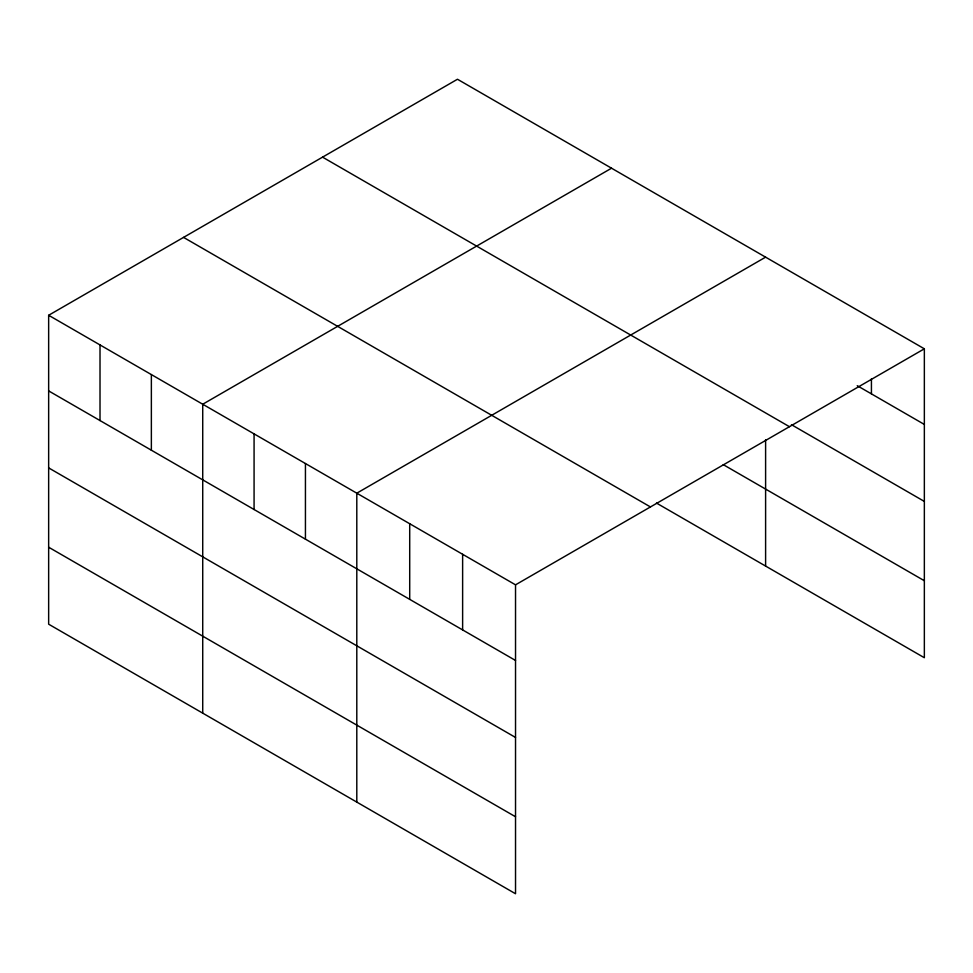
<?xml version="1.0" encoding="UTF-8"?>
<svg xmlns="http://www.w3.org/2000/svg" width="973" height="973" viewBox="0 0 973 973"><rect width="100%" height="100%" fill="white"/><g stroke="black" fill="none" stroke-linecap="round" stroke-linejoin="round"><path stroke-width="1.46" d="M656.471 503.065L924.35 657.724L924.35 348.808L457.468 79.251L48.65 315.276L48.65 624.192L515.532 893.749L515.532 584.834L48.65 315.276M611.531 168.207L202.725 404.233L202.725 713.148M765.605 257.152L356.799 493.189L356.799 802.105M515.532 584.834L924.35 348.808M857.237 385.685L924.35 424.435M791.426 424.678L924.35 501.423M322.55 157.139L789.444 426.697M723.243 464.632L924.35 580.735M183.556 237.388L650.45 506.945M48.65 390.903L515.532 660.46M48.65 467.891L515.532 737.449M48.65 547.215L515.532 816.761M871.431 378.765L871.431 393.883M765.605 439.699L765.605 566.067M462.625 554.282L462.625 629.908M409.706 523.729L409.706 599.368M305.437 463.537L305.437 539.164M254.075 433.885L254.075 509.511M151.362 374.581L151.362 450.207M100.012 344.929L100.012 420.555"/></g></svg>
